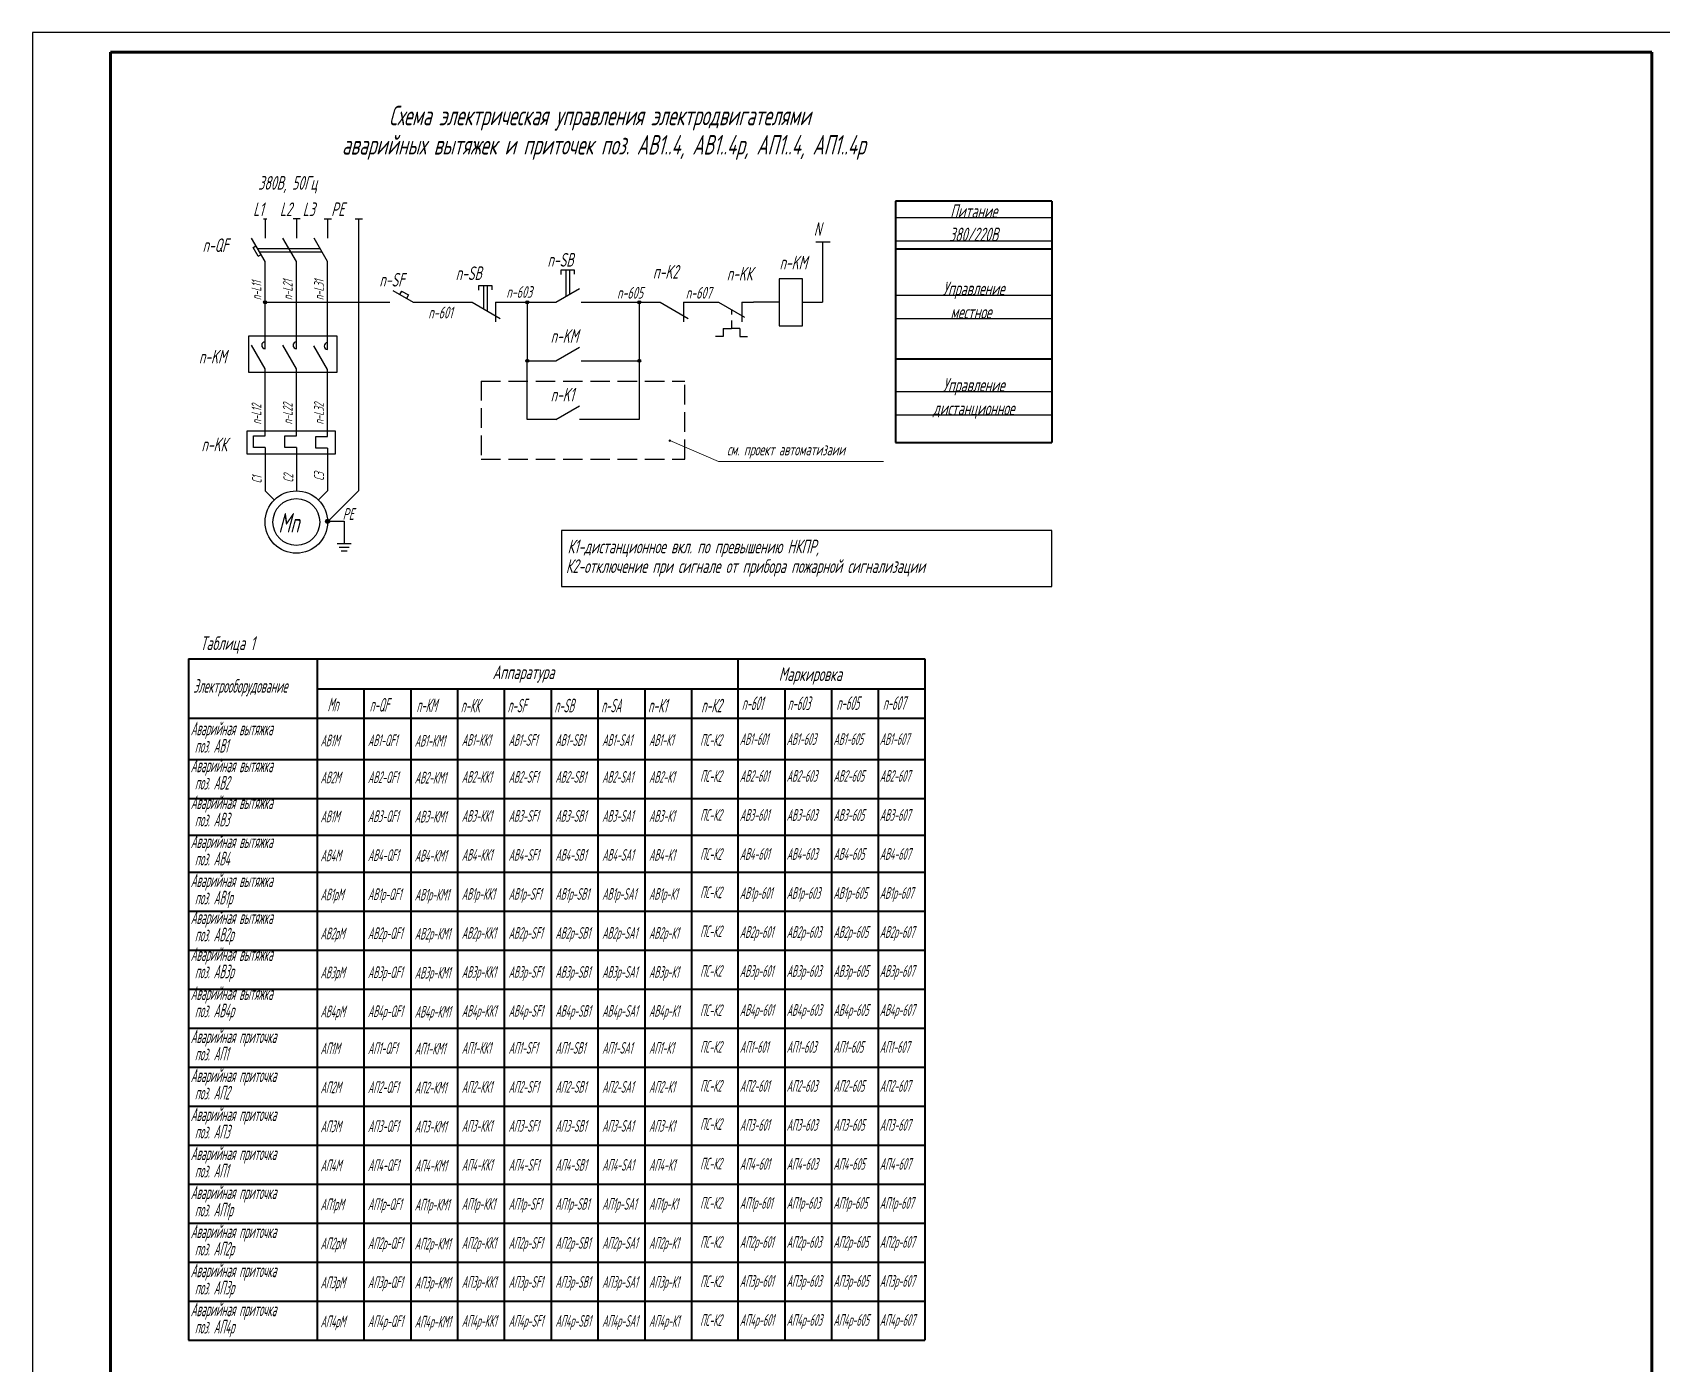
# Model space of a CAD drawing. Header units: millimetres. Extents: x 6735 to 13224, y -12144 to -9633.
# Drawn here: x 10518.1 to 10935.6, y -9974.5 to -9633.4 of the extents above; entities that cross this region are included whole.
import ezdxf
from ezdxf.enums import TextEntityAlignment as Align

# ---------------------------------------------------------------- set-up
doc = ezdxf.new("R2010")
doc.units = ezdxf.units.MM
doc.linetypes.add('gost5', pattern=[7, 5, -2, 0])
doc.layers.get('Defpoints').update_dxf_attribs({"color": 33})
for name, color, linetype, lineweight in [('Выноска', 137, 'Continuous', 20), ('Обводка', 6, 'Continuous', 25), ('Рамка толстая', 7, 'Continuous', 60), ('Рамка тонкая', 5, 'Continuous', 25), ('ТаБлица', 253, 'Continuous', 25), ('Текст', 2, 'Continuous', 25), ('Текст_КИП', 2, 'Continuous', 25)]:
    doc.layers.add(name, color=color, linetype=linetype, lineweight=lineweight)
doc.styles.add('Simplex', font='simplex.shx', dxfattribs={"width": 0.7, "oblique": 15})

# ---------------------------------------------------------------- blocks, each defined once
blk = doc.blocks.new('A$C54FF5821')
at = {"layer": 'Рамка толстая'}
for p, q in [((20, 589), (20, 5)), ((415, 589), (20, 589)), ((415, 5), (415, 589))]:
    blk.add_line(p, q, dxfattribs=at)
at = {"layer": 'Рамка тонкая'}
for p, q in [((420, 594), (0, 594)), ((0, 594), (0, 0))]:
    blk.add_line(p, q, dxfattribs=at)

msp = doc.modelspace()

# ---------------------------------------------------------------- hatches: boundary and pattern name
at = {"lineweight": 25}
h = msp.add_hatch(color=5, dxfattribs=at)
edge = h.paths.add_edge_path()
edge.add_arc((10577.70483, -9702.50947), 0.38529, 0, 360)
h = msp.add_hatch(color=5, dxfattribs=at)
edge = h.paths.add_edge_path()
edge.add_arc((10644.87796, -9702.50947), 0.38529, 0, 360)
h = msp.add_hatch(color=5, dxfattribs=at)
edge = h.paths.add_edge_path()
edge.add_arc((10673.5878, -9702.50947), 0.38529, 0, 360)
h = msp.add_hatch(color=5, dxfattribs=at)
edge = h.paths.add_edge_path()
edge.add_arc((10644.89704, -9717.50001), 0.38529, 0, 360)
h = msp.add_hatch(color=5, dxfattribs=at)
edge = h.paths.add_edge_path()
edge.add_arc((10673.58936, -9717.50001), 0.38529, 0, 360)
h = msp.add_hatch(color=5, dxfattribs=at)
edge = h.paths.add_edge_path()
edge.add_arc((10593.70735, -9758.64953), 0.5, 0, 360)
edge = h.paths.add_edge_path(flags=17)
edge.add_arc((10593.70735, -9758.64953), 0.2, 0, 360)
h = msp.add_hatch(color=5, dxfattribs=at)
h.paths.add_polyline_path([(10593.90735, -9758.64953, 1), (10593.50735, -9758.64953)])
h.paths.add_polyline_path([(10593.70735, -9758.64953), (10593.50735, -9758.64953, 0.414213562), (10593.70735, -9758.84953)])
h.paths.add_polyline_path([(10593.70735, -9758.84953, 0.414213562), (10593.90735, -9758.64953), (10593.70735, -9758.64953)])

# ---------------------------------------------------------------- linework, layer by layer
at = {"color": 5, "lineweight": 25}
for p, q in [((10577.26214, -9681.07948), (10578.1902, -9681.07948)), ((10577.70735, -9681.07578), (10577.70735, -9686.07578)), ((10584.86723, -9681.05833), (10586.65185, -9681.05833)), ((10585.72384, -9681.07578), (10585.72384, -9686.07578)), ((10592.88384, -9681.11495), (10594.69679, -9681.11495)), ((10593.72735, -9681.07578), (10593.72735, -9686.07578)), ((10600.8236, -9681.11495), (10602.63654, -9681.11495)), ((10601.66711, -9681.07578), (10601.66711, -9750.83378)), ((10577.70735, -9692.07578), (10574.24325, -9686.07578)), ((10574.64862, -9688.42753), (10575.36293, -9688.01512)), ((10575.95194, -9690.68494), (10574.64862, -9688.42753)), ((10575.74381, -9688.67483), (10591.76381, -9688.67483)), ((10576.24869, -9689.54931), (10592.26869, -9689.54931)), ((10585.72384, -9692.07578), (10582.25974, -9686.07578)), ((10593.72735, -9692.07578), (10590.26325, -9686.07578)), ((10718.84566, -9686.99066), (10722.5241, -9686.99066)), ((10720.53958, -9686.99066), (10720.53958, -9702.50001)), ((10575.95194, -9690.68494), (10576.66625, -9690.27253)), ((10577.70735, -9697.07578), (10577.70735, -9692.07578)), ((10585.72384, -9697.07578), (10585.72384, -9692.07578)), ((10593.72735, -9697.07578), (10593.72735, -9692.07578)), ((10653.58316, -9695.34174), (10653.58316, -9694.16259)), ((10653.58316, -9694.16259), (10656.90793, -9694.16259)), ((10653.58316, -9694.16259), (10656.34277, -9694.16259)), ((10654.75479, -9694.16259), (10654.75479, -9701.04596)), ((10655.82729, -9700.42033), (10655.82729, -9694.16259)), ((10656.90793, -9694.16259), (10656.90793, -9695.27027)), ((10577.70735, -9714.41226), (10577.70735, -9697.07578)), ((10585.72384, -9714.40291), (10585.72384, -9697.07578)), ((10593.72735, -9714.57355), (10593.72735, -9697.07578)), ((10632.48201, -9699.40961), (10632.48201, -9698.23046)), ((10632.48201, -9698.23046), (10635.80678, -9698.23046)), ((10633.65364, -9698.23046), (10633.65364, -9704.16807)), ((10634.72615, -9704.78728), (10634.72615, -9698.23046)), ((10635.80678, -9698.23046), (10635.80678, -9699.33815)), ((10709.48523, -9696.50001), (10709.48523, -9708.50001)), ((10715.48523, -9696.50001), (10709.48523, -9696.50001)), ((10715.48523, -9708.50001), (10715.48523, -9696.50001)), ((10577.70483, -9702.50947), (10607.65891, -9702.50001)), ((10577.70735, -9702.50001), (10603.81292, -9702.50001)), ((10607.65891, -9702.50001), (10609.65891, -9702.50001)), ((10610.46276, -9699.50001), (10615.65891, -9702.50001)), ((10612.69481, -9699.63398), (10612.19481, -9700.50001)), ((10612.69481, -9699.63398), (10614.42686, -9700.63398)), ((10614.42686, -9700.63398), (10613.92686, -9701.50001)), ((10615.65891, -9702.50001), (10630.76447, -9702.50001)), ((10630.76447, -9702.50001), (10637.94125, -9706.64352)), ((10636.76447, -9702.50001), (10639.76447, -9702.50001)), ((10636.78117, -9702.50001), (10636.78117, -9707.50001)), ((10639.76447, -9702.50001), (10650.02961, -9702.50001)), ((10644.89704, -9702.50001), (10644.89704, -9717.50001)), ((10650.02961, -9702.50001), (10652.26214, -9702.50001)), ((10652.26214, -9702.50001), (10658.26214, -9699.00001)), ((10658.69159, -9702.50001), (10678.95425, -9702.50281)), ((10673.58936, -9702.50001), (10673.58936, -9732.52423)), ((10678.96745, -9702.50001), (10686.14422, -9706.64352)), ((10684.98414, -9702.50001), (10693.92495, -9702.50001)), ((10684.98414, -9702.50001), (10684.98414, -9707.50001)), ((10693.92495, -9702.50001), (10700.58177, -9706.34333)), ((10699.86575, -9702.50001), (10699.86575, -9707.50001)), ((10699.92495, -9702.50001), (10702.92495, -9702.50001)), ((10709.48523, -9702.50001), (10702.92495, -9702.50001)), ((10715.48523, -9702.50001), (10720.53958, -9702.50001)), ((10697.25336, -9704.42167), (10697.25336, -9705.14158)), ((10697.25336, -9705.14158), (10697.25336, -9705.60591)), ((10695.15364, -9709.22281), (10695.15364, -9711.26617)), ((10695.15364, -9709.22281), (10697.25336, -9709.22281)), ((10695.15364, -9709.22281), (10697.25336, -9709.22281)), ((10695.15364, -9709.22281), (10697.25336, -9709.22281)), ((10695.15364, -9709.22281), (10697.25336, -9709.22281)), ((10697.25336, -9707.18219), (10697.25336, -9709.22281)), ((10699.35922, -9709.22281), (10697.2595, -9709.22281)), ((10699.35922, -9709.22281), (10699.35922, -9711.26617)), ((10709.48523, -9708.50001), (10715.48523, -9708.50001)), ((10596.13908, -9711.21431), (10573.4445, -9711.21431)), ((10573.4445, -9711.21431), (10573.4445, -9720.43784)), ((10577.71004, -9719.53967), (10574.20735, -9713.53506)), ((10585.72653, -9719.53032), (10582.22384, -9713.5257)), ((10593.73004, -9719.70096), (10590.22735, -9713.69634)), ((10596.13908, -9720.43784), (10596.13908, -9711.21431)), ((10652.26214, -9717.50001), (10658.26214, -9714.00001)), ((10695.15364, -9711.26617), (10693.15364, -9711.26617)), ((10699.35922, -9711.26617), (10701.35922, -9711.26617)), ((10644.89704, -9717.50001), (10652.26214, -9717.50001)), ((10644.89704, -9732.52423), (10644.89704, -9717.50001)), ((10658.70625, -9717.50001), (10673.58936, -9717.50001)), ((10573.4445, -9720.43784), (10596.13908, -9720.43784)), ((10577.71004, -9736.7252), (10577.71004, -9719.53967)), ((10585.72653, -9736.71585), (10585.72653, -9719.53032)), ((10593.73004, -9736.88649), (10593.73004, -9719.70096)), ((10652.26214, -9732.52423), (10658.26214, -9729.02423)), ((10573.14281, -9741.44912), (10573.14281, -9735.44912)), ((10573.14281, -9735.44912), (10585.14281, -9735.44912)), ((10583.6737, -9735.44912), (10595.6737, -9735.44912)), ((10595.68037, -9735.47923), (10595.68037, -9741.47923)), ((10652.26214, -9732.52423), (10644.89704, -9732.52423)), ((10673.58936, -9732.52423), (10658.26214, -9732.52423)), ((10574.71004, -9739.7252), (10574.71004, -9736.7252)), ((10574.71004, -9736.7252), (10577.71004, -9736.7252)), ((10577.71004, -9739.7252), (10574.71004, -9739.7252)), ((10577.71004, -9739.7252), (10577.70735, -9750.83953)), ((10582.72653, -9739.71585), (10582.72653, -9736.71585)), ((10582.72653, -9736.71585), (10585.72653, -9736.71585)), ((10585.72653, -9739.71585), (10582.72653, -9739.71585)), ((10585.72653, -9739.71585), (10585.72384, -9750.83018)), ((10590.73004, -9739.88649), (10590.73004, -9736.88649)), ((10590.73004, -9736.88649), (10593.73004, -9736.88649)), ((10593.73004, -9739.88649), (10590.73004, -9739.88649)), ((10593.73004, -9739.88649), (10593.72739, -9750.85234)), ((10585.14281, -9741.44912), (10573.14281, -9741.44912)), ((10595.6737, -9741.44912), (10583.6737, -9741.44912)), ((10577.70735, -9750.83953), (10580.06019, -9753.183)), ((10593.72739, -9750.85234), (10591.3874, -9753.183)), ((10601.73127, -9750.76972), (10593.90776, -9758.57972)), ((10594.20735, -9758.64953), (10597.98483, -9758.64953)), ((10597.98483, -9758.64953), (10597.98483, -9763.4129)), ((10597.98483, -9758.64953), (10597.98483, -9764.41707)), ((10599.7735, -9764.41707), (10596.19615, -9764.41707)), ((10599.28968, -9765.37963), (10596.67998, -9765.37963)), ((10598.76384, -9766.31401), (10597.20581, -9766.31401))]:
    msp.add_line(p, q, dxfattribs=at)
for centre, radius in [((10577.70483, -9702.50947), 0.38529), ((10644.87796, -9702.50947), 0.38529), ((10644.89704, -9702.50001), 0.2), ((10673.5878, -9702.50947), 0.38529), ((10673.58936, -9702.50001), 0.2), ((10644.89704, -9717.50001), 0.38529), ((10644.91612, -9717.49054), 0.2), ((10673.58936, -9717.50001), 0.38529), ((10673.59092, -9717.49054), 0.2), ((10585.70735, -9758.84953), 8), ((10585.70735, -9758.84953), 6), ((10593.70735, -9758.64953), 0.5), ((10593.70735, -9758.64953), 0.2)]:
    msp.add_circle(centre, radius, dxfattribs=at)
for centre, radius in [((10577.70735, -9713.53506), 0.87721), ((10585.72384, -9713.54246), 0.86045), ((10593.72735, -9713.72387), 0.84968)]:
    msp.add_arc(centre, radius, 90, 270, dxfattribs=at)
at = {"layer": 'Defpoints'}
for p, q in [((10779.31951, -9680.87659), (10739.31951, -9680.87659)), ((10779.31951, -9686.87659), (10739.31951, -9686.87659)), ((10779.31951, -9700.73239), (10739.31951, -9700.73239)), ((10779.31951, -9706.73239), (10739.31951, -9706.73239)), ((10779.31951, -9725.44815), (10739.31951, -9725.44815)), ((10779.31951, -9731.44815), (10739.31951, -9731.44815))]:
    msp.add_line(p, q, dxfattribs=at)
at = {"layer": 'Выноска'}
for p, q in [((10681.44077, -9737.97281), (10693.93979, -9743.30716)), ((10693.93979, -9743.30716), (10736.2351, -9743.30716))]:
    msp.add_line(p, q, dxfattribs=at)
msp.add_circle((10681.44077, -9737.97281), 0.2, dxfattribs=at)
at = {"layer": 'Обводка', "linetype": 'gost5'}
for p, q in [((10633.06795, -9722.68549), (10685.27404, -9722.68549)), ((10633.06795, -9722.68549), (10633.06795, -9742.68549)), ((10685.27404, -9742.68549), (10685.27404, -9722.68549)), ((10633.06795, -9742.68549), (10685.27404, -9742.68549))]:
    msp.add_line(p, q, dxfattribs=at)
at = {"layer": 'Обводка'}
msp.add_lwpolyline([(10653.71468, -9775.39963), (10779.31951, -9775.39963), (10779.31955, -9760.9852), (10653.71468, -9760.9852)], close=True, dxfattribs=at)
at = {"layer": 'ТаБлица', "lineweight": 40}
for p, q in [((10739.31951, -9676.55706), (10739.31951, -9738.40885)), ((10779.31951, -9676.55706), (10739.31951, -9676.55706)), ((10779.31951, -9676.55706), (10779.31951, -9738.40885)), ((10739.31951, -9688.81605), (10779.31951, -9688.81605)), ((10739.31951, -9716.97271), (10779.31951, -9716.97271)), ((10739.31951, -9738.40885), (10779.31951, -9738.40885)), ((10558.10387, -9793.8764), (10558.10387, -9968.60763)), ((10558.10387, -9793.8764), (10746.8032, -9793.8764)), ((10591.01807, -9793.8764), (10591.01807, -9968.60763)), ((10698.91064, -9793.8764), (10698.91064, -9968.60763)), ((10746.8032, -9793.8764), (10746.8032, -9968.60763)), ((10591.01807, -9801.6447), (10746.8032, -9801.6447)), ((10603.02065, -9801.6447), (10603.02065, -9968.60763)), ((10615.02065, -9801.6447), (10615.02065, -9968.60763)), ((10627.02065, -9801.6447), (10627.02065, -9968.60763)), ((10639.02065, -9801.6447), (10639.02065, -9968.60763)), ((10651.02065, -9801.6447), (10651.02065, -9968.60763)), ((10663.02065, -9801.6447), (10663.02065, -9968.60763)), ((10675.02065, -9801.6447), (10675.02065, -9968.60763)), ((10687.02065, -9801.6447), (10687.02065, -9968.60763)), ((10710.91064, -9801.6447), (10710.91064, -9968.60763)), ((10722.91064, -9801.6447), (10722.91064, -9968.60763)), ((10734.8032, -9801.6447), (10734.8032, -9968.60763)), ((10558.10387, -9809.1447), (10746.8032, -9809.1447)), ((10558.10387, -9819.68177), (10746.8032, -9819.68177)), ((10558.10387, -9829.68177), (10746.8032, -9829.68177)), ((10558.10387, -9839.1447), (10746.8032, -9839.1447)), ((10558.10387, -9848.60763), (10746.8032, -9848.60763)), ((10558.10387, -9858.60763), (10746.8032, -9858.60763)), ((10558.10387, -9868.60763), (10746.8032, -9868.60763)), ((10558.10387, -9878.60763), (10746.8032, -9878.60763)), ((10558.10387, -9888.60763), (10746.8032, -9888.60763)), ((10558.10387, -9898.60763), (10746.8032, -9898.60763)), ((10558.10387, -9908.60763), (10746.8032, -9908.60763)), ((10558.10387, -9918.60763), (10746.8032, -9918.60763)), ((10558.10387, -9928.60763), (10746.8032, -9928.60763)), ((10558.10387, -9938.60763), (10746.8032, -9938.60763)), ((10558.10387, -9948.60763), (10746.8032, -9948.60763)), ((10558.10387, -9958.60763), (10746.8032, -9958.60763)), ((10558.10387, -9968.60763), (10746.8032, -9968.60763))]:
    msp.add_line(p, q, dxfattribs=at)

# ---------------------------------------------------------------- block references
msp.add_blockref('A$C54FF5821', (10518.10387, -10227.35746))

# ---------------------------------------------------------------- texts
at = {"layer": 'Текст', "style": 'Simplex', "oblique": 15, "width": 0.6}
for s, height, p in [('Схема электрическая управления электродвигателями ', 5, (10664.46943, -9657.1203)), ('аварийных вытяжек и приточек поз. АВ1..4, АВ1..4р, АП1..4, АП1..4р', 5, (10664.46943, -9664.62864)), ('Питание', 3.5, (10759.31951, -9680.87659)), ('380/220B', 3.5, (10759.31951, -9686.87659)), ('Управление', 3.5, (10759.31951, -9700.73239)), ('местное ', 3.5, (10759.31951, -9706.73239)), ('Управление', 3.5, (10759.31951, -9725.44815)), ('дистанционное', 3.5, (10759.31951, -9731.44815))]:
    msp.add_text(s, height=height, dxfattribs=at).set_placement(p, align=Align.CENTER)
at = {"layer": 'Текст', "style": 'Simplex', "oblique": 15}
for s, height, width, p in [('380В, 50Гц', 3.5, 0.6, (10575.94144, -9673.64419)), ('L1   L2  L3   РЕ', 3.5, 0.6, (10574.63079, -9680.4124)), ('N', 3.5, 0.6, (10718.34027, -9685.47349)), ('n-QF ', 3.5, 0.6, (10561.68493, -9689.62185)), ('n-SB ', 3.5, 0.6, (10650.08002, -9693.37544)), ('n-SB ', 3.5, 0.6, (10626.55957, -9696.80649)), ('п-K2 ', 3.5, 0.6, (10677.09281, -9696.44229)), ('n-KК ', 3.5, 0.6, (10696.04241, -9696.93516)), ('n-KM ', 3.5, 0.6, (10709.57062, -9694.0802)), (' n-SF', 3.5, 0.6, (10605.60448, -9698.47643)), ('n-603', 3, 0.6, (10639.54306, -9701.36551)), ('n-605', 3, 0.6, (10667.92023, -9701.56629)), ('n-607', 3, 0.6, (10685.53816, -9701.56629)), ('n-601', 3, 0.6, (10619.54046, -9706.63264)), ('n-KM ', 3.5, 0.6, (10650.89407, -9712.9145)), ('n-KM ', 3.5, 0.6, (10560.74653, -9718.20608)), ('n-K1 ', 3.5, 0.6, (10650.89407, -9727.93872)), (' n-KК ', 3.5, 0.6, (10560.00054, -9740.7191)), ('см. проект автоматизаии', 3, 0.6, (10696.09022, -9741.7547)), ('Mn', 5, 0.6, (10581.09281, -9761.54088)), ('РЕ', 3, 0.6, (10597.57512, -9758.27704)), ('К1-дистанционное вкл. по превышению НКПР,', 3.5, 0.6, (10655.23522, -9766.86101)), ('Таблица 1', 3.5, 0.6, (10561.10061, -9791.64902)), ('Аппаратура', 3.5, 0.6, (10636.00075, -9799.09789)), ('Маркировка', 3.5, 0.6, (10709.3615, -9799.59422)), ('Электрооборудование', 3.5, 0.5, (10559.27749, -9802.60844)), ('Mn', 3.5, 0.45, (10593.69052, -9807.39034)), ('n-QF', 3.5, 0.45, (10604.503, -9807.45334)), ('n-КМ', 3.5, 0.45, (10616.503, -9807.57765)), ('n-КК', 3.5, 0.45, (10627.85655, -9807.65221)), ('n-SF', 3.5, 0.45, (10639.85655, -9807.65221)), ('n-SB', 3.5, 0.45, (10651.85655, -9807.65221)), ('n-SA', 3.5, 0.45, (10663.85655, -9807.65221)), ('n-К1', 3.5, 0.5, (10675.85655, -9807.65221)), ('n-К2', 3.5, 0.5, (10689.49533, -9807.65221)), ('n-601', 3.5, 0.45, (10699.88562, -9807.05215)), ('n-603', 3.5, 0.45, (10711.62222, -9807.07013)), ('n-605', 3.5, 0.45, (10724.1805, -9807.00104)), ('n-607', 3.5, 0.45, (10736.04327, -9807.00104)), ('Аварийная вытяжка', 3.5, 0.45, (10558.63739, -9813.50722)), (' поз. АВ1', 3.5, 0.45, (10558.63739, -9817.96041)), ('АВ1М', 3, 0.45, (10591.89622, -9816.35151)), ('АВ1-QF1', 3, 0.45, (10604.05359, -9816.29167)), ('АВ1-КМ1', 3, 0.45, (10616.05359, -9816.41597)), ('АВ1-КК1', 3, 0.45, (10628.09943, -9816.22283)), ('АВ1-SF1', 3, 0.45, (10640.09943, -9816.22283)), ('АВ1-SB1 ', 3, 0.45, (10652.09943, -9816.22283)), ('АВ1-SA1', 3, 0.45, (10664.09943, -9816.22283)), ('АВ1-К1', 3, 0.45, (10676.09943, -9816.22283)), ('ПС-К2', 3, 0.45, (10689.18734, -9816.22283)), ('АВ1-601', 3, 0.45, (10699.36733, -9815.98041)), ('АВ1-603', 3, 0.45, (10711.36733, -9815.98041)), ('АВ1-605', 3, 0.45, (10723.36733, -9815.98041)), ('АВ1-607', 3, 0.45, (10735.2301, -9815.98041)), ('Аварийная вытяжка', 3.5, 0.45, (10558.63739, -9822.97016)), ('АВ2М', 3, 0.45, (10591.89622, -9825.81444)), ('АВ2-QF1', 3, 0.45, (10604.05359, -9825.7546)), ('АВ2-КМ1', 3, 0.45, (10616.05359, -9825.87891)), ('АВ2-КК1', 3, 0.45, (10628.09943, -9825.68576)), ('АВ2-SF1', 3, 0.45, (10640.09943, -9825.68576)), ('АВ2-SB1 ', 3, 0.45, (10652.09943, -9825.68576)), ('АВ2-SA1', 3, 0.45, (10664.09943, -9825.68576)), ('АВ2-К1', 3, 0.45, (10676.09943, -9825.68576)), ('ПС-К2', 3, 0.45, (10689.18734, -9825.46852)), ('АВ2-601', 3, 0.45, (10699.36733, -9825.44334)), ('АВ2-603', 3, 0.45, (10711.36733, -9825.44334)), ('АВ2-605', 3, 0.45, (10723.36733, -9825.44334)), ('АВ2-607', 3, 0.45, (10735.2301, -9825.44334)), (' поз. АВ2', 3.5, 0.45, (10558.63739, -9827.42334)), ('Аварийная вытяжка', 3.5, 0.45, (10558.63739, -9832.43309)), (' поз. АВ3', 3.5, 0.45, (10558.63739, -9836.88627)), ('АВ1М', 3, 0.45, (10591.89622, -9835.81444)), ('АВ3-QF1', 3, 0.45, (10604.05359, -9835.7546)), ('АВ3-КМ1', 3, 0.45, (10616.05359, -9835.87891)), ('АВ3-КК1', 3, 0.45, (10628.09943, -9835.68576)), ('АВ3-SF1', 3, 0.45, (10640.09943, -9835.68576)), ('АВ3-SB1 ', 3, 0.45, (10652.09943, -9835.68576)), ('АВ3-SA1', 3, 0.45, (10664.09943, -9835.68576)), ('АВ3-К1', 3, 0.45, (10676.09943, -9835.68576)), ('ПС-К2', 3, 0.45, (10689.18734, -9835.43947)), ('АВ3-601', 3, 0.45, (10699.36733, -9835.44334)), ('АВ3-603', 3, 0.45, (10711.36733, -9835.44334)), ('АВ3-605', 3, 0.45, (10723.36733, -9835.44334)), ('АВ3-607', 3, 0.45, (10735.2301, -9835.44334)), ('Аварийная вытяжка', 3.5, 0.45, (10558.63739, -9842.43309)), (' поз. АВ4', 3.5, 0.45, (10558.63739, -9846.88627)), ('АВ4М', 3, 0.45, (10591.89622, -9845.81444)), ('АВ4-QF1', 3, 0.45, (10604.05359, -9845.7546)), ('АВ4-КМ1', 3, 0.45, (10616.05359, -9845.87891)), ('АВ4-КК1', 3, 0.45, (10628.09943, -9845.68576)), ('АВ4-SF1', 3, 0.45, (10640.09943, -9845.68576)), ('АВ4-SB1 ', 3, 0.45, (10652.09943, -9845.68576)), ('АВ4-SA1', 3, 0.45, (10664.09943, -9845.68576)), ('АВ4-К1', 3, 0.45, (10676.09943, -9845.68576)), ('ПС-К2', 3, 0.45, (10689.18734, -9845.46589)), ('АВ4-601', 3, 0.45, (10699.36733, -9845.44334)), ('АВ4-603', 3, 0.45, (10711.36733, -9845.44334)), ('АВ4-605', 3, 0.45, (10723.36733, -9845.44334)), ('АВ4-607', 3, 0.45, (10735.2301, -9845.44334)), ('Аварийная вытяжка', 3.5, 0.45, (10558.63739, -9852.43309)), ('АВ1рМ', 3, 0.45, (10591.89622, -9855.81444)), ('АВ1р-QF1', 3, 0.45, (10604.05359, -9855.7546)), ('АВ1р-КМ1', 3, 0.45, (10616.05359, -9855.87891)), ('АВ1р-КК1', 3, 0.45, (10628.09943, -9855.68576)), ('АВ1р-SF1', 3, 0.45, (10640.09943, -9855.68576)), ('АВ1р-SB1 ', 3, 0.45, (10652.09943, -9855.68576)), ('АВ1р-SA1', 3, 0.45, (10664.09943, -9855.68576)), ('АВ1р-К1', 3, 0.45, (10676.09943, -9855.68576)), ('ПС-К2', 3, 0.45, (10689.18734, -9855.27105)), ('АВ1р-601', 3, 0.45, (10699.36733, -9855.44334)), ('АВ1р-603', 3, 0.45, (10711.36733, -9855.44334)), ('АВ1р-605', 3, 0.45, (10723.36733, -9855.44334)), ('АВ1р-607', 3, 0.45, (10735.2301, -9855.44334)), (' поз. АВ1р', 3.5, 0.45, (10558.63739, -9856.88627)), ('Аварийная вытяжка', 3.5, 0.45, (10558.63739, -9861.89603)), (' поз. АВ2р', 3.5, 0.45, (10558.63739, -9866.34921)), ('АВ2рМ', 3, 0.45, (10591.89622, -9865.81444)), ('АВ2р-QF1', 3, 0.45, (10604.05359, -9865.7546)), ('АВ2р-КМ1', 3, 0.45, (10616.05359, -9865.87891)), ('АВ2р-КК1', 3, 0.45, (10628.09943, -9865.68576)), ('АВ2р-SF1', 3, 0.45, (10640.09943, -9865.68576)), ('АВ2р-SB1 ', 3, 0.45, (10652.09943, -9865.68576)), ('АВ2р-SA1', 3, 0.45, (10664.09943, -9865.68576)), ('АВ2р-К1', 3, 0.45, (10676.09943, -9865.68576)), ('ПС-К2', 3, 0.45, (10689.18734, -9865.2564)), ('АВ2р-601', 3, 0.45, (10699.36733, -9865.44334)), ('АВ2р-603', 3, 0.45, (10711.36733, -9865.44334)), ('АВ2р-605', 3, 0.45, (10723.36733, -9865.44334)), ('АВ2р-607', 3, 0.45, (10735.2301, -9865.44334)), ('Аварийная вытяжка', 3.5, 0.45, (10558.63739, -9871.35896)), (' поз. АВ3р', 3.5, 0.45, (10558.63739, -9875.81214)), ('АВ3рМ', 3, 0.45, (10591.89622, -9875.81444)), ('АВ3р-QF1', 3, 0.45, (10604.05359, -9875.7546)), ('АВ3р-КМ1', 3, 0.45, (10616.05359, -9875.87891)), ('АВ3р-КК1', 3, 0.45, (10628.09943, -9875.68576)), ('АВ3р-SF1', 3, 0.45, (10640.09943, -9875.68576)), ('АВ3р-SB1 ', 3, 0.45, (10652.09943, -9875.68576)), ('АВ3р-SA1', 3, 0.45, (10664.09943, -9875.68576)), ('АВ3р-К1', 3, 0.45, (10676.09943, -9875.68576)), ('ПС-К2', 3, 0.45, (10689.18734, -9875.43135)), ('АВ3р-601', 3, 0.45, (10699.36733, -9875.44334)), ('АВ3р-603', 3, 0.45, (10711.36733, -9875.44334)), ('АВ3р-605', 3, 0.45, (10723.36733, -9875.44334)), ('АВ3р-607', 3, 0.45, (10735.2301, -9875.44334)), ('Аварийная вытяжка', 3.5, 0.45, (10558.63739, -9881.35896)), (' поз. АВ4р', 3.5, 0.45, (10558.63739, -9885.81214)), ('АВ4рМ', 3, 0.45, (10591.89622, -9885.81444)), ('АВ4р-QF1', 3, 0.45, (10604.05359, -9885.7546)), ('АВ4р-КМ1', 3, 0.45, (10616.05359, -9885.87891)), ('АВ4р-КК1', 3, 0.45, (10628.09943, -9885.68576)), ('АВ4р-SF1', 3, 0.45, (10640.09943, -9885.68576)), ('АВ4р-SB1 ', 3, 0.45, (10652.09943, -9885.68576)), ('АВ4р-SA1', 3, 0.45, (10664.09943, -9885.68576)), ('АВ4р-К1', 3, 0.45, (10676.09943, -9885.68576)), ('ПС-К2', 3, 0.45, (10689.18734, -9885.49888)), ('АВ4р-601', 3, 0.45, (10699.36733, -9885.44334)), ('АВ4р-603', 3, 0.45, (10711.36733, -9885.44334)), ('АВ4р-605', 3, 0.45, (10723.36733, -9885.44334)), ('АВ4р-607', 3, 0.45, (10735.2301, -9885.44334)), ('Аварийная приточка', 3.5, 0.45, (10558.63739, -9892.43309)), (' поз. АП1', 3.5, 0.45, (10558.63739, -9896.88627)), ('АП1М', 3, 0.45, (10591.89622, -9895.27738)), ('АП1-QF1', 3, 0.45, (10604.05359, -9895.21754)), ('АП1-КМ1', 3, 0.45, (10616.05359, -9895.34184)), ('АП1-КК1', 3, 0.45, (10628.09943, -9895.14869)), ('АП1-SF1', 3, 0.45, (10640.09943, -9895.14869)), ('АП1-SB1 ', 3, 0.45, (10652.09943, -9895.14869)), ('АП1-SA1', 3, 0.45, (10664.09943, -9895.14869)), ('АП1-К1', 3, 0.45, (10676.09943, -9895.14869)), ('ПС-К2', 3, 0.45, (10689.18734, -9894.88964)), ('АП1-601', 3, 0.45, (10699.36733, -9894.90628)), ('АП1-603', 3, 0.45, (10711.36733, -9894.90628)), ('АП1-605', 3, 0.45, (10723.36733, -9894.90628)), ('АП1-607', 3, 0.45, (10735.2301, -9894.90628)), ('Аварийная приточка', 3.5, 0.45, (10558.63739, -9902.43309)), ('АП2М', 3, 0.45, (10591.89622, -9905.27738)), ('АП2-QF1', 3, 0.45, (10604.05359, -9905.21754)), ('АП2-КМ1', 3, 0.45, (10616.05359, -9905.34184)), ('АП2-КК1', 3, 0.45, (10628.09943, -9905.14869)), ('АП2-SF1', 3, 0.45, (10640.09943, -9905.14869)), ('АП2-SB1 ', 3, 0.45, (10652.09943, -9905.14869)), ('АП2-SA1', 3, 0.45, (10664.09943, -9905.14869)), ('АП2-К1', 3, 0.45, (10676.09943, -9905.14869)), ('ПС-К2', 3, 0.45, (10689.18734, -9904.87499)), ('АП2-601', 3, 0.45, (10699.36733, -9904.90628)), ('АП2-603', 3, 0.45, (10711.36733, -9904.90628)), ('АП2-605', 3, 0.45, (10723.36733, -9904.90628)), ('АП2-607', 3, 0.45, (10735.2301, -9904.90628)), (' поз. АП2', 3.5, 0.45, (10558.63739, -9906.88627)), ('Аварийная приточка', 3.5, 0.45, (10558.63739, -9912.43309)), (' поз. АП3', 3.5, 0.45, (10558.63739, -9916.88627)), ('АП3М', 3, 0.45, (10591.89622, -9915.27738)), ('АП3-QF1', 3, 0.45, (10604.05359, -9915.21754)), ('АП3-КМ1', 3, 0.45, (10616.05359, -9915.34184)), ('АП3-КК1', 3, 0.45, (10628.09943, -9915.14869)), ('АП3-SF1', 3, 0.45, (10640.09943, -9915.14869)), ('АП3-SB1 ', 3, 0.45, (10652.09943, -9915.14869)), ('АП3-SA1', 3, 0.45, (10664.09943, -9915.14869)), ('АП3-К1', 3, 0.45, (10676.09943, -9915.14869)), ('ПС-К2', 3, 0.45, (10689.18734, -9914.67824)), ('АП3-601', 3, 0.45, (10699.36733, -9914.90628)), ('АП3-603', 3, 0.45, (10711.36733, -9914.90628)), ('АП3-605', 3, 0.45, (10723.36733, -9914.90628)), ('АП3-607', 3, 0.45, (10735.2301, -9914.90628)), ('Аварийная приточка', 3.5, 0.45, (10558.63739, -9922.43309)), (' поз. АП1', 3.5, 0.45, (10558.63739, -9926.88627)), ('АП4М', 3, 0.45, (10591.89622, -9925.27738)), ('АП4-QF1', 3, 0.45, (10604.05359, -9925.21754)), ('АП4-КМ1', 3, 0.45, (10616.05359, -9925.34184)), ('АП4-КК1', 3, 0.45, (10628.09943, -9925.14869)), ('АП4-SF1', 3, 0.45, (10640.09943, -9925.14869)), ('АП4-SB1 ', 3, 0.45, (10652.09943, -9925.14869)), ('АП4-SA1', 3, 0.45, (10664.09943, -9925.14869)), ('АП4-К1', 3, 0.45, (10676.09943, -9925.14869)), ('ПС-К2', 3, 0.45, (10689.18734, -9924.82799)), ('АП4-601', 3, 0.45, (10699.36733, -9924.90628)), ('АП4-603', 3, 0.45, (10711.36733, -9924.90628)), ('АП4-605', 3, 0.45, (10723.36733, -9924.90628)), ('АП4-607', 3, 0.45, (10735.2301, -9924.90628)), ('Аварийная приточка', 3.5, 0.45, (10558.63739, -9932.43309)), ('АП1рМ', 3, 0.45, (10591.89622, -9935.27738)), ('АП1р-QF1', 3, 0.45, (10604.05359, -9935.21754)), ('АП1р-КМ1', 3, 0.45, (10616.05359, -9935.34184)), ('АП1р-КК1', 3, 0.45, (10628.09943, -9935.14869)), ('АП1р-SF1', 3, 0.45, (10640.09943, -9935.14869)), ('АП1р-SB1 ', 3, 0.45, (10652.09943, -9935.14869)), ('АП1р-SA1', 3, 0.45, (10664.09943, -9935.14869)), ('АП1р-К1', 3, 0.45, (10676.09943, -9935.14869)), ('ПС-К2', 3, 0.45, (10689.18734, -9934.88026)), ('АП1р-601', 3, 0.45, (10699.36733, -9934.90628)), ('АП1р-603', 3, 0.45, (10711.36733, -9934.90628)), ('АП1р-605', 3, 0.45, (10723.36733, -9934.90628)), ('АП1р-607', 3, 0.45, (10735.2301, -9934.90628)), (' поз. АП1р', 3.5, 0.45, (10558.63739, -9936.88627)), ('Аварийная приточка', 3.5, 0.45, (10558.63739, -9942.43309)), (' поз. АП2р', 3.5, 0.45, (10558.63739, -9946.88627)), ('АП2рМ', 3, 0.45, (10591.89622, -9945.27738)), ('АП2р-QF1', 3, 0.45, (10604.05359, -9945.21754)), ('АП2р-КМ1', 3, 0.45, (10616.05359, -9945.34184)), ('АП2р-КК1', 3, 0.45, (10628.09943, -9945.14869)), ('АП2р-SF1', 3, 0.45, (10640.09943, -9945.14869)), ('АП2р-SB1 ', 3, 0.45, (10652.09943, -9945.14869)), ('АП2р-SA1', 3, 0.45, (10664.09943, -9945.14869)), ('АП2р-К1', 3, 0.45, (10676.09943, -9945.14869)), ('ПС-К2', 3, 0.45, (10689.18734, -9944.90672)), ('АП2р-601', 3, 0.45, (10699.36733, -9944.90628)), ('АП2р-603', 3, 0.45, (10711.36733, -9944.90628)), ('АП2р-605', 3, 0.45, (10723.36733, -9944.90628)), ('АП2р-607', 3, 0.45, (10735.2301, -9944.90628)), ('Аварийная приточка', 3.5, 0.45, (10558.63739, -9952.43309)), ('АП3рМ', 3, 0.45, (10591.89622, -9955.27738)), ('АП3р-QF1', 3, 0.45, (10604.05359, -9955.21754)), ('АП3р-КМ1', 3, 0.45, (10616.05359, -9955.34184)), ('АП3р-КК1', 3, 0.45, (10628.09943, -9955.14869)), ('АП3р-SF1', 3, 0.45, (10640.09943, -9955.14869)), ('АП3р-SB1 ', 3, 0.45, (10652.09943, -9955.14869)), ('АП3р-SA1', 3, 0.45, (10664.09943, -9955.14869)), ('АП3р-К1', 3, 0.45, (10676.09943, -9955.14869)), ('ПС-К2', 3, 0.45, (10689.18734, -9954.99306)), ('АП3р-601', 3, 0.45, (10699.36733, -9954.90628)), ('АП3р-603', 3, 0.45, (10711.36733, -9954.90628)), ('АП3р-605', 3, 0.45, (10723.36733, -9954.90628)), ('АП3р-607', 3, 0.45, (10735.2301, -9954.90628)), (' поз. АП3р', 3.5, 0.45, (10558.63739, -9956.88627)), ('Аварийная приточка', 3.5, 0.45, (10558.63739, -9962.43309)), (' поз. АП4р', 3.5, 0.45, (10558.63739, -9966.88627)), ('АП4рМ', 3, 0.45, (10591.89622, -9965.27738)), ('АП4р-QF1', 3, 0.45, (10604.05359, -9965.21754)), ('АП4р-КМ1', 3, 0.45, (10616.05359, -9965.34184)), ('АП4р-КК1', 3, 0.45, (10628.09943, -9965.14869)), ('АП4р-SF1', 3, 0.45, (10640.09943, -9965.14869)), ('АП4р-SB1 ', 3, 0.45, (10652.09943, -9965.14869)), ('АП4р-SA1', 3, 0.45, (10664.09943, -9965.14869)), ('АП4р-К1', 3, 0.45, (10676.09943, -9965.14869)), ('ПС-К2', 3, 0.45, (10689.18734, -9964.9373)), ('АП4р-601', 3, 0.45, (10699.36733, -9964.90628)), ('АП4р-603', 3, 0.45, (10711.36733, -9964.90628)), ('АП4р-605', 3, 0.45, (10723.36733, -9964.90628)), ('АП4р-607', 3, 0.45, (10735.2301, -9964.90628))]:
    msp.add_text(s, height=height, dxfattribs=dict(at, width=width)).set_placement(p)
at = {"layer": 'Текст', "style": 'Simplex', "oblique": 15, "width": 0.6}
for s, p in [('n-L11', (10576.72641, -9701.94319)), ('n-L21', (10584.7429, -9701.94319)), ('n-L31', (10592.74641, -9701.94319)), ('n-L12', (10576.72641, -9733.82099)), ('n-L22', (10584.7429, -9733.82099)), ('n-L32', (10592.74641, -9733.82099)), (' C1', (10576.82513, -9749.9458)), (' C2', (10584.90746, -9749.72747)), (' C3', (10592.77134, -9749.29081))]:
    msp.add_text(s, height=2.5, rotation=90, dxfattribs=at).set_placement(p)
at = {"layer": 'Текст_КИП', "style": 'Simplex', "oblique": 15, "width": 0.6}
msp.add_text('К2-отключение при сигнале от прибора пожарной сигнализации', height=3.5, dxfattribs=at).set_placement((10654.8066, -9771.8948))

doc.saveas('drawing.dxf')
